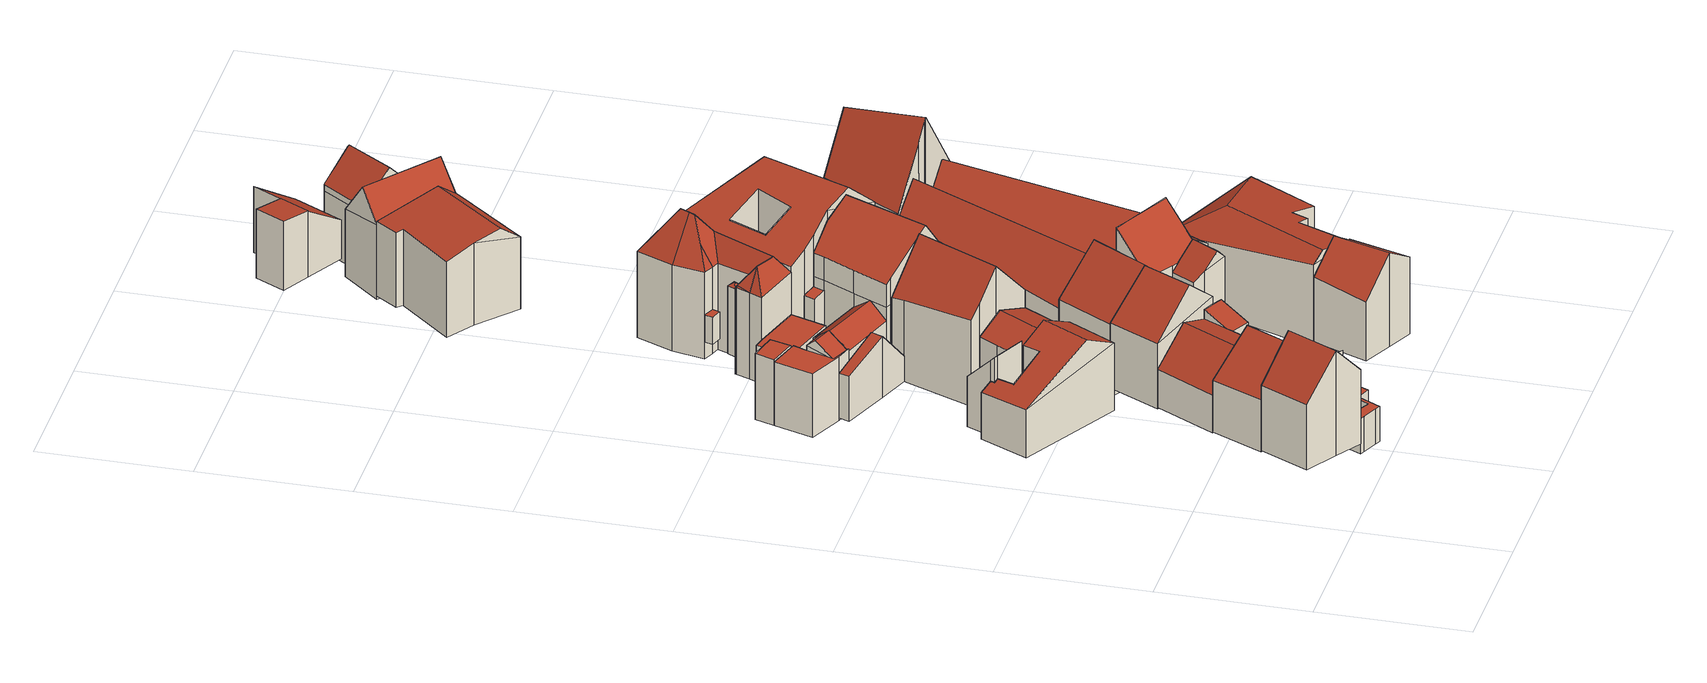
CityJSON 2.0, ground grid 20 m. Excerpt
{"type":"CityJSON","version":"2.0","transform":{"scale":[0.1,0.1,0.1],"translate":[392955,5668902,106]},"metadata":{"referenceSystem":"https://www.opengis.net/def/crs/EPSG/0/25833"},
"CityObjects":{
"building1":{"type":"Building","attributes":{"Dachtyp_tdc":"tdcGableRoof","Gemeindeschluessel":14627140,"Dachneigung":48.98,"QualitaetDacherkennung":59,"Geometrietyp2DReferenz":"3000","function":"31001_9998","roofType":"3100","measuredHeight":14.71},"geometry":[{"type":"MultiSurface","lod":"2","boundaries":[[[0,1,2,3]],[[1,4,5,2]],[[4,6,7,5]],[[6,8,9,7]],[[8,10,11,9]],[[10,12,13,11]],[[12,0,3,13]],[[8,6,4,1]],[[1,0,12,10,8]],[[3,2,5,7,9,11,13]]],"semantics":{"surfaces":[{"type":"WallSurface"},{"type":"RoofSurface"},{"type":"GroundSurface"}],"values":[0,0,0,0,0,0,0,1,1,2]}}]},
"building2":{"type":"Building","attributes":{"Dachtyp_tdc":"tdcPolyFlatRoof","Gemeindeschluessel":14627140,"Dachneigung":0,"QualitaetDacherkennung":14,"Geometrietyp2DReferenz":"3000","function":"31001_9998","roofType":"1000","measuredHeight":4.91},"geometry":[{"type":"MultiSurface","lod":"2","boundaries":[[[14,15,16,17]],[[15,18,19,16]],[[18,20,21,19]],[[20,22,23,21]],[[22,24,25,23]],[[24,26,27,25]],[[26,28,29,27]],[[28,30,31,29]],[[30,32,33,31]],[[32,14,17,33]],[[32,30,28,26,24,22,20,18,15,14]],[[17,16,19,21,23,25,27,29,31,33]]],"semantics":{"surfaces":[{"type":"WallSurface"},{"type":"RoofSurface"},{"type":"GroundSurface"}],"values":[0,0,0,0,0,0,0,0,0,0,1,2]}}]},
"building3":{"type":"Building","attributes":{"Dachtyp_tdc":"tdcGableRoof","Gemeindeschluessel":14627140,"Dachneigung":38.34,"QualitaetDacherkennung":43,"Geometrietyp2DReferenz":"3000","function":"31001_9998","roofType":"3100","measuredHeight":12.17},"geometry":[{"type":"MultiSurface","lod":"2","boundaries":[[[34,35,36,37]],[[35,38,39,36]],[[38,40,41,39]],[[40,42,43,41]],[[42,44,45,43]],[[44,46,47,45]],[[46,48,49,47]],[[48,50,51,49]],[[50,34,37,51]],[[46,44,42,40]],[[40,38,35,34,50,48,46]],[[37,36,39,41,43,45,47,49,51]]],"semantics":{"surfaces":[{"type":"WallSurface"},{"type":"RoofSurface"},{"type":"GroundSurface"}],"values":[0,0,0,0,0,0,0,0,0,1,1,2]}}]},
"building4":{"type":"Building","attributes":{"Dachtyp_tdc":"tdcFreeFormRoof","Gemeindeschluessel":14627140,"Dachneigung":26.35,"QualitaetDacherkennung":47,"Geometrietyp2DReferenz":"3000","function":"31001_9998","roofType":"5000","measuredHeight":12.01},"geometry":[{"type":"MultiSurface","lod":"2","boundaries":[[[52,53,54,55]],[[53,56,57,54]],[[56,58,59,57]],[[58,60,61,59]],[[60,62,63,61]],[[62,64,65,63]],[[64,66,67,65]],[[66,68,69,67]],[[68,70,71,69]],[[70,52,55,71]],[[62,60,72,73]],[[73,72,58,56,53,52,70,68,66,64]],[[64,62,73]],[[60,58,72]],[[55,54,57,59,61,63,65,67,69,71]]],"semantics":{"surfaces":[{"type":"WallSurface"},{"type":"RoofSurface"},{"type":"GroundSurface"}],"values":[0,0,0,0,0,0,0,0,0,0,1,1,0,0,2]}}]},
"building5":{"type":"Building","attributes":{"Dachtyp_tdc":"tdcPolyFlatRoof","Gemeindeschluessel":14627140,"Dachneigung":33.61,"QualitaetDacherkennung":65,"Geometrietyp2DReferenz":"3000","function":"31001_9998","roofType":"2100","measuredHeight":8.53},"geometry":[{"type":"MultiSurface","lod":"2","boundaries":[[[74,75,76,77]],[[75,78,79,76]],[[78,80,81,79]],[[80,82,83,81]],[[82,84,85,83]],[[84,86,87,85]],[[86,88,89,87]],[[88,90,91,89]],[[90,74,77,91]],[[90,88,86,84,82,80,78,75,74]],[[77,76,79,81,83,85,87,89,91]]],"semantics":{"surfaces":[{"type":"WallSurface"},{"type":"RoofSurface"},{"type":"GroundSurface"}],"values":[0,0,0,0,0,0,0,0,0,1,2]}}]},
"building6":{"type":"Building","attributes":{"Gemeindeschluessel":14627140,"Geometrietyp2DReferenz":"3000","function":"31001_9998","roofType":"9999"},"children":["building6-1","building6-2"]},
"building6-1":{"type":"BuildingPart","attributes":{"Dachtyp_tdc":"tdcGableRoof","Dachneigung":42.54,"QualitaetDacherkennung":55,"Geometrietyp2DReferenz":"3000","roofType":"3100","measuredHeight":9.84},"parents":["building6"],"geometry":[{"type":"MultiSurface","lod":"2","boundaries":[[[92,93,94,95]],[[96,97,98,99]],[[97,100,101,98]],[[100,92,95,101]],[[100,102,103,92]],[[104,105,106,103,102,48]],[[97,48,102,100]],[[96,107,104,48,97]],[[92,103,106,93]],[[95,94,99,98,101]],[[99,94,93,96]],[[104,107,105]],[[93,106,105,107,96]]],"semantics":{"surfaces":[{"type":"WallSurface"},{"type":"RoofSurface"},{"type":"GroundSurface"},{"type":"ClosureSurface"}],"values":[0,0,0,0,1,1,0,0,0,2,3,0,3]}}]},
"building6-2":{"type":"BuildingPart","attributes":{"Dachtyp_tdc":"tdcPolyFlatRoof","Dachneigung":19.04,"QualitaetDacherkennung":69,"Geometrietyp2DReferenz":"3000","roofType":"2100","measuredHeight":9.96},"parents":["building6"],"geometry":[{"type":"MultiSurface","lod":"2","boundaries":[[[108,109,110,94,93,106]],[[109,111,112,110]],[[111,113,114,112]],[[113,107,96,99,114]],[[107,113,111,109,108,105]],[[94,110,112,114,99]],[[106,105,108]],[[93,94,99,96]],[[93,96,107,105,106]]],"semantics":{"surfaces":[{"type":"WallSurface"},{"type":"RoofSurface"},{"type":"GroundSurface"},{"type":"ClosureSurface"}],"values":[0,0,0,0,1,2,0,3,3]}}]},
"building7":{"type":"Building","attributes":{"Gemeindeschluessel":14627140,"Geometrietyp2DReferenz":"3000","function":"31001_9998","roofType":"9999"},"children":["building7-1","building7-2"]},
"building7-1":{"type":"BuildingPart","attributes":{"Dachtyp_tdc":"tdcPolyFlatRoof","Dachneigung":44.17,"QualitaetDacherkennung":50,"Geometrietyp2DReferenz":"3000","roofType":"2100","measuredHeight":11.16},"parents":["building7"],"geometry":[{"type":"MultiSurface","lod":"2","boundaries":[[[115,116,117,118,119]],[[116,120,121,117]],[[120,122,123,121]],[[122,124,125,123]],[[124,126,127,125]],[[124,122,120,116,115,128,126]],[[127,118,117,121,123,125]],[[119,128,115]],[[118,127,126,128,119]]],"semantics":{"surfaces":[{"type":"WallSurface"},{"type":"RoofSurface"},{"type":"GroundSurface"},{"type":"ClosureSurface"}],"values":[0,0,0,0,0,1,2,0,3]}}]},
"building7-2":{"type":"BuildingPart","attributes":{"Dachtyp_tdc":"tdcGableRoof","Dachneigung":21.31,"QualitaetDacherkennung":50,"Geometrietyp2DReferenz":"3000","roofType":"3100","measuredHeight":10.65},"parents":["building7"],"geometry":[{"type":"MultiSurface","lod":"2","boundaries":[[[129,130,131,132]],[[130,133,134,131]],[[133,119,118,134]],[[135,136,137,127,126]],[[136,138,139,137]],[[138,140,141,139]],[[140,142,143,141]],[[142,129,132,143]],[[138,136,135,128,119,133,130]],[[130,129,142,140,138]],[[132,131,134,118,127,137,139,141,143]],[[126,128,135]],[[127,118,119,128,126]]],"semantics":{"surfaces":[{"type":"WallSurface"},{"type":"RoofSurface"},{"type":"GroundSurface"},{"type":"ClosureSurface"}],"values":[0,0,0,0,0,0,0,0,1,1,2,0,3]}}]},
"building8":{"type":"Building","attributes":{"Dachtyp_tdc":"tdcGableRoof","Gemeindeschluessel":14627140,"Dachneigung":42.95,"QualitaetDacherkennung":58,"Geometrietyp2DReferenz":"3000","function":"31001_9998","roofType":"3100","measuredHeight":14.76},"geometry":[{"type":"MultiSurface","lod":"2","boundaries":[[[144,145,146,147]],[[145,148,149,146]],[[148,150,151,149]],[[150,144,147,151]],[[148,145,152]],[[144,150,153]],[[145,144,153,152]],[[150,148,152,153]],[[147,146,149,151]]],"semantics":{"surfaces":[{"type":"WallSurface"},{"type":"RoofSurface"},{"type":"GroundSurface"}],"values":[0,0,0,0,0,0,1,1,2]}}]},
"building9":{"type":"Building","attributes":{"Gemeindeschluessel":14627140,"Geometrietyp2DReferenz":"3000","function":"31001_9998","roofType":"9999"},"children":["building9-1","building9-2"]},
"building9-1":{"type":"BuildingPart","attributes":{"Dachtyp_tdc":"tdcGableRoof","Dachneigung":16.77,"QualitaetDacherkennung":7,"Geometrietyp2DReferenz":"3000","roofType":"3100","measuredHeight":8.47},"parents":["building9"],"geometry":[{"type":"MultiSurface","lod":"2","boundaries":[[[154,155,156,157]],[[155,158,159,156]],[[158,160,161,159]],[[160,162,163,161]],[[162,164,165,163]],[[164,166,167,165]],[[162,160,158,155]],[[155,154,166,164,162]],[[157,156,159,161,163,165,167]],[[157,167,166,154]]],"semantics":{"surfaces":[{"type":"WallSurface"},{"type":"RoofSurface"},{"type":"GroundSurface"},{"type":"ClosureSurface"}],"values":[0,0,0,0,0,0,1,1,2,3]}}]},
"building9-2":{"type":"BuildingPart","attributes":{"Dachtyp_tdc":"tdcGableRoof","Dachneigung":45.98,"QualitaetDacherkennung":70,"Geometrietyp2DReferenz":"3000","roofType":"3100","measuredHeight":17.52},"parents":["building9"],"geometry":[{"type":"MultiSurface","lod":"2","boundaries":[[[168,169,170,167,166]],[[169,171,172,170]],[[171,173,174,172]],[[173,175,176,174]],[[175,177,178,176]],[[177,179,180,178]],[[179,181,154,157,180]],[[175,173,171,169]],[[169,168,181,179,177,175]],[[157,167,170,172,174,176,178,180]],[[168,166,154,181]],[[166,167,157,154]]],"semantics":{"surfaces":[{"type":"WallSurface"},{"type":"RoofSurface"},{"type":"GroundSurface"},{"type":"ClosureSurface"}],"values":[0,0,0,0,0,0,0,1,1,2,0,3]}}]},
"building10":{"type":"Building","attributes":{"Dachtyp_tdc":"tdcFreeFormRoof","Gemeindeschluessel":14627140,"Dachneigung":28.39,"QualitaetDacherkennung":21,"Geometrietyp2DReferenz":"3000","function":"31001_9998","roofType":"5000","measuredHeight":9.86},"geometry":[{"type":"MultiSurface","lod":"2","boundaries":[[[182,183,184,185]],[[183,186,187,184]],[[186,188,189,187]],[[188,182,185,189]],[[190,188,186]],[[191,190,186,183]],[[191,183,182]],[[190,191,182,188]],[[185,184,187,189]]],"semantics":{"surfaces":[{"type":"WallSurface"},{"type":"RoofSurface"},{"type":"GroundSurface"}],"values":[0,0,0,0,1,1,1,1,2]}}]},
"building11":{"type":"Building","attributes":{"Gemeindeschluessel":14627140,"Geometrietyp2DReferenz":"3000","function":"31001_9998","roofType":"9999"},"children":["building11-1","building11-2","building11-3","building11-4","building11-5","building11-6"]},
"building11-1":{"type":"BuildingPart","attributes":{"Dachtyp_tdc":"tdcPolyFlatRoof","Dachneigung":0,"QualitaetDacherkennung":34,"Geometrietyp2DReferenz":"3000","roofType":"1000","measuredHeight":8.86},"parents":["building11"],"geometry":[{"type":"MultiSurface","lod":"2","boundaries":[[[192,193,194,195,196]],[[193,197,198,194]],[[197,199,200,198]],[[199,201,202,200]],[[203,204,205,206,207]],[[204,203,208,201,199,197,193,192,209,210]],[[211,195,194,198,200,202,212,206,205]],[[196,213,209,192]],[[196,195,211,213]],[[207,214,208,203]],[[212,202,201,208,214]],[[207,206,212,214]],[[213,210,209]],[[211,205,204,210,213]]],"semantics":{"surfaces":[{"type":"WallSurface"},{"type":"RoofSurface"},{"type":"GroundSurface"},{"type":"ClosureSurface"}],"values":[0,0,0,0,0,1,2,0,3,0,3,3,0,3]}}]},
"building11-2":{"type":"BuildingPart","attributes":{"Dachtyp_tdc":"tdcFreeFormRoof","Dachneigung":29.13,"QualitaetDacherkennung":49,"Geometrietyp2DReferenz":"3000","roofType":"5000","measuredHeight":18.23},"parents":["building11"],"geometry":[{"type":"MultiSurface","lod":"2","boundaries":[[[215,216,217,218]],[[216,219,220,217]],[[219,221,222,220]],[[221,223,224,225,222]],[[226,227,228,229,230]],[[227,231,232,228]],[[231,215,218,232]],[[216,233,234,235]],[[233,236,237,238,239,240,241,234]],[[219,235,234,241,221]],[[221,241,240,223]],[[223,240,239,226]],[[226,239,238,227]],[[227,238,237,231]],[[231,237,236,215]],[[215,236,233,216]],[[216,235,219]],[[218,217,220,222,225,242,229,228,232]],[[230,243,224,223,226]],[[230,229,242,243]],[[242,225,224,243]]],"semantics":{"surfaces":[{"type":"WallSurface"},{"type":"RoofSurface"},{"type":"GroundSurface"},{"type":"ClosureSurface"}],"values":[0,0,0,0,0,0,0,1,1,0,0,0,0,0,0,0,0,2,0,3,3]}}]},
"building11-3":{"type":"BuildingPart","attributes":{"Dachtyp_tdc":"tdcGableRoof","Dachneigung":35.73,"QualitaetDacherkennung":71,"Geometrietyp2DReferenz":"3000","roofType":"3100","measuredHeight":10.56},"parents":["building11"],"geometry":[{"type":"MultiSurface","lod":"2","boundaries":[[[244,245,246,247]],[[245,230,229,246]],[[224,248,194,225]],[[243,230,245,244,249,250,251]],[[251,196,248,224,243]],[[252,247,246,229,242,225,194,195]],[[244,247,252,253,249]],[[249,253,250]],[[242,229,230,243]],[[242,243,224,225]],[[250,196,251]],[[195,194,248,196]],[[252,195,196,253]],[[250,253,196]]],"semantics":{"surfaces":[{"type":"WallSurface"},{"type":"RoofSurface"},{"type":"GroundSurface"},{"type":"ClosureSurface"}],"values":[0,0,0,1,1,2,3,3,3,3,0,3,3,3]}}]},
"building11-4":{"type":"BuildingPart","attributes":{"Dachtyp_tdc":"tdcPolyFlatRoof","Dachneigung":0,"QualitaetDacherkennung":25,"Geometrietyp2DReferenz":"3000","roofType":"1000","measuredHeight":9.24},"parents":["building11"],"geometry":[{"type":"MultiSurface","lod":"2","boundaries":[[[254,255,256,202,201]],[[255,257,258,259,256]],[[257,255,254,260]],[[212,202,256,259]],[[201,208,260,254]],[[202,212,214,208,201]],[[214,258,257,260,208]],[[214,212,259,258]]],"semantics":{"surfaces":[{"type":"WallSurface"},{"type":"RoofSurface"},{"type":"GroundSurface"},{"type":"ClosureSurface"}],"values":[0,0,1,2,0,3,0,3]}}]},
"building11-5":{"type":"BuildingPart","attributes":{"Dachtyp_tdc":"tdcPolyFlatRoof","Dachneigung":0,"QualitaetDacherkennung":33,"Geometrietyp2DReferenz":"3000","roofType":"1000","measuredHeight":7.93},"parents":["building11"],"geometry":[{"type":"MultiSurface","lod":"2","boundaries":[[[261,207,206,262]],[[258,263,264,259]],[[263,265,266,264]],[[265,267,268,266]],[[267,261,262,268]],[[267,265,263,258,214,207,261]],[[262,206,212,259,264,266,268]],[[206,207,214,212]],[[259,212,214,258]]],"semantics":{"surfaces":[{"type":"WallSurface"},{"type":"RoofSurface"},{"type":"GroundSurface"},{"type":"ClosureSurface"}],"values":[0,0,0,0,0,1,2,3,3]}}]},
"building11-6":{"type":"BuildingPart","attributes":{"Dachtyp_tdc":"tdcGableRoof","Dachneigung":35.12,"QualitaetDacherkennung":68,"Geometrietyp2DReferenz":"3000","roofType":"3100","measuredHeight":10.57},"parents":["building11"],"geometry":[{"type":"MultiSurface","lod":"2","boundaries":[[[269,270,244,247,205,204]],[[269,210,213,271]],[[270,269,271,272]],[[213,196,250,272,271]],[[205,247,252,195,211]],[[249,244,270]],[[253,252,247,244,249]],[[196,195,252,253]],[[211,195,196,213]],[[204,210,269]],[[205,211,213,210,204]],[[270,272,250,249]],[[249,250,253]],[[253,250,196]]],"semantics":{"surfaces":[{"type":"WallSurface"},{"type":"RoofSurface"},{"type":"GroundSurface"},{"type":"ClosureSurface"}],"values":[0,0,1,1,2,0,3,3,3,0,3,0,3,3]}}]},
"building12":{"type":"Building","attributes":{"Dachtyp_tdc":"tdcPolyFlatRoof","Gemeindeschluessel":14627140,"Dachneigung":0,"QualitaetDacherkennung":0,"Geometrietyp2DReferenz":"3000","BezugspunktDach":"2000","function":"31001_9998","measuredHeight":3.82},"geometry":[{"type":"MultiSurface","lod":"2","boundaries":[[[273,274,275,276]],[[276,275,277,278]],[[275,274,279,277]],[[274,273,280,279]],[[273,276,278,280]],[[278,277,279,280]]],"semantics":{"surfaces":[{"type":"RoofSurface"},{"type":"WallSurface"},{"type":"GroundSurface"}],"values":[0,1,1,1,1,2]}}]},
"building13":{"type":"Building","attributes":{"Dachtyp_tdc":"tdcPolyFlatRoof","Gemeindeschluessel":14627140,"Dachneigung":0,"QualitaetDacherkennung":0,"Geometrietyp2DReferenz":"3000","BezugspunktDach":"2000","function":"31001_9998","measuredHeight":7.63},"geometry":[{"type":"MultiSurface","lod":"2","boundaries":[[[281,282,283,284]],[[284,283,285,286]],[[283,282,287,285]],[[282,281,288,287]],[[281,284,286,288]],[[286,285,287,288]]],"semantics":{"surfaces":[{"type":"RoofSurface"},{"type":"WallSurface"},{"type":"GroundSurface"}],"values":[0,1,1,1,1,2]}}]},
"building14":{"type":"Building","attributes":{"Dachtyp_tdc":"tdcFreeFormRoof","Gemeindeschluessel":14627140,"Dachneigung":55.1,"QualitaetDacherkennung":20,"Geometrietyp2DReferenz":"3000","function":"31001_9998","roofType":"5000","measuredHeight":17.6},"geometry":[{"type":"MultiSurface","lod":"2","boundaries":[[[289,290,291,292]],[[290,293,294,291]],[[293,295,296,294]],[[295,297,298,296]],[[297,299,300,298]],[[299,301,302,300]],[[301,303,304,302]],[[303,305,306,304]],[[305,307,308,306]],[[307,309,310,308]],[[309,311,312,310]],[[311,313,314,312]],[[313,289,292,314]],[[315,316,317,318,319,313,311]],[[315,311,309]],[[316,315,309,307]],[[320,317,316,307,305]],[[320,305,303]],[[318,317,320,303,301]],[[319,318,301,299]],[[319,321,322]],[[299,321,319]],[[297,321,299]],[[321,297,295]],[[321,295,293]],[[290,321,293]],[[290,322,321]],[[322,290,289]],[[319,322,289,313]],[[292,291,294,296,298,300,302,304,306,308,310,312,314]]],"semantics":{"surfaces":[{"type":"WallSurface"},{"type":"RoofSurface"},{"type":"GroundSurface"}],"values":[0,0,0,0,0,0,0,0,0,0,0,0,0,1,1,1,1,1,1,1,1,1,1,1,1,1,1,1,1,2]}}]},
"building15":{"type":"Building","attributes":{"Gemeindeschluessel":14627140,"Geometrietyp2DReferenz":"3000","function":"31001_9998","roofType":"9999"},"children":["building15-1","building15-2","building15-3","building15-4"]},
"building15-1":{"type":"BuildingPart","attributes":{"Dachtyp_tdc":"tdcGableRoof","Dachneigung":42.3,"QualitaetDacherkennung":65,"Geometrietyp2DReferenz":"3000","roofType":"3100","measuredHeight":15.9},"parents":["building15"],"geometry":[{"type":"MultiSurface","lod":"2","boundaries":[[[323,324,325,326]],[[327,328,329,330]],[[328,331,332,329]],[[331,323,326,332]],[[331,333,334,323]],[[335,336,337,334,333,338]],[[328,338,333,331]],[[327,339,335,338,328]],[[323,334,337,324]],[[326,325,330,329,332]],[[330,325,324,327]],[[335,339,336]],[[324,337,336,339,327]]],"semantics":{"surfaces":[{"type":"WallSurface"},{"type":"RoofSurface"},{"type":"GroundSurface"},{"type":"ClosureSurface"}],"values":[0,0,0,0,1,1,0,0,0,2,3,0,3]}}]},
"building15-2":{"type":"BuildingPart","attributes":{"Dachtyp_tdc":"tdcPolyFlatRoof","Dachneigung":32.29,"QualitaetDacherkennung":51,"Geometrietyp2DReferenz":"3000","roofType":"2100","measuredHeight":11.91},"parents":["building15"],"geometry":[{"type":"MultiSurface","lod":"2","boundaries":[[[340,341,342,343]],[[344,345,346,347]],[[345,348,349,346]],[[348,340,343,349]],[[348,345,344,341,340]],[[343,342,347,346,349]],[[347,342,341,344]]],"semantics":{"surfaces":[{"type":"WallSurface"},{"type":"RoofSurface"},{"type":"GroundSurface"},{"type":"ClosureSurface"}],"values":[0,0,0,0,1,2,3]}}]},
"building15-3":{"type":"BuildingPart","attributes":{"Dachtyp_tdc":"tdcPolyFlatRoof","Dachneigung":43.94,"QualitaetDacherkennung":47,"Geometrietyp2DReferenz":"3000","roofType":"2100","measuredHeight":16.19},"parents":["building15"],"geometry":[{"type":"MultiSurface","lod":"2","boundaries":[[[350,351,352,325,324,337]],[[351,353,344,347,352]],[[354,355,356,342,341]],[[357,339,327,330,358,359]],[[339,357,360,361,355,354,353,351,350,336]],[[325,352,347,342,356,358,330]],[[354,341,344,353]],[[341,342,347,344]],[[359,360,357]],[[358,356,355,361,359]],[[359,361,360]],[[337,336,350]],[[324,325,330,327]],[[324,327,339,336,337]]],"semantics":{"surfaces":[{"type":"WallSurface"},{"type":"RoofSurface"},{"type":"GroundSurface"},{"type":"ClosureSurface"}],"values":[0,0,0,0,1,2,0,3,0,3,3,0,3,3]}}]},
"building15-4":{"type":"BuildingPart","attributes":{"Dachtyp_tdc":"tdcFreeFormRoof","Dachneigung":39.7,"QualitaetDacherkennung":68,"Geometrietyp2DReferenz":"3000","roofType":"5000","measuredHeight":13.04},"parents":["building15"],"geometry":[{"type":"MultiSurface","lod":"2","boundaries":[[[362,363,364,356,355]],[[363,365,366,364]],[[365,367,368,366]],[[367,359,358,368]],[[363,362,369,370]],[[370,369,360,359,367,365]],[[365,363,370]],[[356,364,366,368,358]],[[355,361,362]],[[356,358,359,361,355]],[[369,362,361,360]],[[360,361,359]]],"semantics":{"surfaces":[{"type":"WallSurface"},{"type":"RoofSurface"},{"type":"GroundSurface"},{"type":"ClosureSurface"}],"values":[0,0,0,0,1,1,0,2,0,3,0,3]}}]},
"building16":{"type":"Building","attributes":{"Dachtyp_tdc":"tdcGableRoof","Gemeindeschluessel":14627140,"Dachneigung":47.29,"QualitaetDacherkennung":48,"Geometrietyp2DReferenz":"3000","function":"31001_9998","roofType":"3100","measuredHeight":13.08},"geometry":[{"type":"MultiSurface","lod":"2","boundaries":[[[371,372,373,374]],[[372,375,376,373]],[[375,377,378,376]],[[377,379,380,378]],[[379,381,382,380]],[[381,383,384,382]],[[383,371,374,384]],[[379,377,375,372]],[[372,371,383,381,379]],[[374,373,376,378,380,382,384]]],"semantics":{"surfaces":[{"type":"WallSurface"},{"type":"RoofSurface"},{"type":"GroundSurface"}],"values":[0,0,0,0,0,0,0,1,1,2]}}]},
"building17":{"type":"Building","attributes":{"Dachtyp_tdc":"tdcFreeFormRoof","Gemeindeschluessel":14627140,"Dachneigung":10.95,"QualitaetDacherkennung":23,"Geometrietyp2DReferenz":"3000","function":"31001_9998","roofType":"5000","measuredHeight":12.24},"geometry":[{"type":"MultiSurface","lod":"2","boundaries":[[[385,386,387,388]],[[386,389,390,387]],[[389,391,392,390]],[[391,393,394,392]],[[393,395,396,394]],[[395,397,398,396]],[[397,385,388,398]],[[391,389,399,400]],[[397,395,393,400,399,386,385]],[[389,386,399]],[[393,391,400]],[[388,387,390,392,394,396,398]]],"semantics":{"surfaces":[{"type":"WallSurface"},{"type":"RoofSurface"},{"type":"GroundSurface"}],"values":[0,0,0,0,0,0,0,1,1,0,0,2]}}]},
"building18":{"type":"Building","attributes":{"Dachtyp_tdc":"tdcFreeFormRoof","Gemeindeschluessel":14627140,"Dachneigung":17.39,"QualitaetDacherkennung":18,"Geometrietyp2DReferenz":"3000","function":"31001_9998","roofType":"5000","measuredHeight":19.46},"geometry":[{"type":"MultiSurface","lod":"2","boundaries":[[[401,402,403,404]],[[402,405,406,403]],[[405,407,408,406]],[[407,409,410,408]],[[409,411,412,410]],[[411,413,414,412]],[[415,416,417,418]],[[416,419,420,417]],[[419,421,422,420]],[[421,415,418,422]],[[413,423,424,414]],[[423,401,404,424]],[[425,426,407,405,427]],[[413,428,425,427,402,401,423],[415,421,419,416]],[[409,426,425,428,411]],[[413,411,428]],[[405,402,427]],[[409,407,426]],[[404,403,406,408,410,412,414,424],[418,417,420,422]]],"semantics":{"surfaces":[{"type":"WallSurface"},{"type":"RoofSurface"},{"type":"GroundSurface"}],"values":[0,0,0,0,0,0,0,0,0,0,0,0,1,1,1,0,0,0,2]}}]},
"building19":{"type":"Building","attributes":{"Gemeindeschluessel":14627140,"Geometrietyp2DReferenz":"3000","function":"31001_9998","roofType":"9999"},"children":["building19-1","building19-2"]},
"building19-1":{"type":"BuildingPart","attributes":{"Dachtyp_tdc":"tdcPolyFlatRoof","Dachneigung":32.07,"QualitaetDacherkennung":56,"Geometrietyp2DReferenz":"3000","roofType":"2100","measuredHeight":9.24},"parents":["building19"],"geometry":[{"type":"MultiSurface","lod":"2","boundaries":[[[429,430,431,432]],[[430,433,434,431]],[[433,435,436,434]],[[437,429,432,438]],[[437,435,433,430,429]],[[432,431,434,436,438]],[[438,436,435,437]]],"semantics":{"surfaces":[{"type":"WallSurface"},{"type":"RoofSurface"},{"type":"GroundSurface"},{"type":"ClosureSurface"}],"values":[0,0,0,0,1,2,3]}}]},
"building19-2":{"type":"BuildingPart","attributes":{"Dachtyp_tdc":"tdcPolyFlatRoof","Dachneigung":5.27,"QualitaetDacherkennung":77,"Geometrietyp2DReferenz":"3000","roofType":"2100","measuredHeight":9.76},"parents":["building19"],"geometry":[{"type":"MultiSurface","lod":"2","boundaries":[[[439,440,437,438,441]],[[442,443,444,436,435]],[[443,439,441,444]],[[443,442,440,439]],[[441,438,436,444]],[[435,437,440,442]],[[435,436,438,437]]],"semantics":{"surfaces":[{"type":"WallSurface"},{"type":"RoofSurface"},{"type":"GroundSurface"},{"type":"ClosureSurface"}],"values":[0,0,0,1,2,0,3]}}]},
"building20":{"type":"Building","attributes":{"Gemeindeschluessel":14627140,"Geometrietyp2DReferenz":"3000","function":"31001_9998","roofType":"9999"},"children":["building20-1","building20-2","building20-3","building20-4","building20-5"]},
"building20-1":{"type":"BuildingPart","attributes":{"Dachtyp_tdc":"tdcGableRoof","Dachneigung":47.28,"QualitaetDacherkennung":39,"Geometrietyp2DReferenz":"3000","roofType":"3100","measuredHeight":16},"parents":["building20"],"geometry":[{"type":"MultiSurface","lod":"2","boundaries":[[[445,446,447,448]],[[446,449,450,451,447]],[[452,453,454,455,456]],[[453,457,458,454]],[[457,459,460,458]],[[453,452,449,446,445,461]],[[461,459,457,453]],[[462,448,447,451,455,454,458,460]],[[445,448,462,461]],[[452,456,450,449]],[[456,455,451,450]],[[462,460,459,461]]],"semantics":{"surfaces":[{"type":"WallSurface"},{"type":"RoofSurface"},{"type":"GroundSurface"},{"type":"ClosureSurface"}],"values":[0,0,0,0,0,1,1,2,3,0,3,3]}}]},
"building20-2":{"type":"BuildingPart","attributes":{"Dachtyp_tdc":"tdcFreeFormRoof","Dachneigung":17.37,"QualitaetDacherkennung":15,"Geometrietyp2DReferenz":"3000","roofType":"5000","measuredHeight":5.21},"parents":["building20"],"geometry":[{"type":"MultiSurface","lod":"2","boundaries":[[[450,463,464,451]],[[465,456,455,466]],[[467,456,465]],[[468,467,465,463]],[[468,463,450]],[[467,468,450,456]],[[451,464,466,455]],[[466,464,463,465]],[[451,455,456,450]]],"semantics":{"surfaces":[{"type":"WallSurface"},{"type":"RoofSurface"},{"type":"GroundSurface"},{"type":"ClosureSurface"}],"values":[0,0,0,1,1,1,2,3,3]}}]},
"building20-3":{"type":"BuildingPart","attributes":{"Dachtyp_tdc":"tdcPolyFlatRoof","Dachneigung":50.34,"QualitaetDacherkennung":23,"Geometrietyp2DReferenz":"3000","roofType":"2100","measuredHeight":9.54},"parents":["building20"],"geometry":[{"type":"MultiSurface","lod":"2","boundaries":[[[469,470,465,466,471,472]],[[473,470,469,474]],[[471,466,464]],[[463,465,470,473]],[[463,464,466,465]],[[472,474,469]],[[471,464,463,473,474,472]]],"semantics":{"surfaces":[{"type":"WallSurface"},{"type":"RoofSurface"},{"type":"GroundSurface"},{"type":"ClosureSurface"}],"values":[0,1,2,0,3,0,3]}}]},
"building20-4":{"type":"BuildingPart","attributes":{"Dachtyp_tdc":"tdcFreeFormRoof","Dachneigung":56.85,"QualitaetDacherkennung":3,"Geometrietyp2DReferenz":"3000","roofType":"5000","measuredHeight":22.91},"parents":["building20"],"geometry":[{"type":"MultiSurface","lod":"2","boundaries":[[[475,476,477,460,459]],[[476,478,479,477]],[[478,480,481,479]],[[480,482,483,484,481]],[[485,486,445,448,487,488]],[[489,482,480,478]],[[478,476,475,486,485,489]],[[460,477,479,481,484,490,491,487,448,462]],[[492,493,483,482,489]],[[491,490,493,492]],[[493,490,484,483]],[[485,488,492,489]],[[491,492,488,487]],[[475,459,461,445,486]],[[461,462,448,445]],[[459,460,462,461]]],"semantics":{"surfaces":[{"type":"WallSurface"},{"type":"RoofSurface"},{"type":"GroundSurface"},{"type":"ClosureSurface"}],"values":[0,0,0,0,0,1,1,2,0,3,3,0,3,0,3,3]}}]},
"building20-5":{"type":"BuildingPart","attributes":{"Dachtyp_tdc":"tdcGableRoof","Dachneigung":51.13,"QualitaetDacherkennung":41,"Geometrietyp2DReferenz":"3000","roofType":"3100","measuredHeight":14.98},"parents":["building20"],"geometry":[{"type":"MultiSurface","lod":"2","boundaries":[[[494,495,496,497]],[[495,472,471,496]],[[498,488,487,464,473]],[[483,499,500,484]],[[499,494,497,500]],[[493,492,488,498,474,472,495]],[[495,494,499,483,493]],[[497,496,471,464,487,491,490,484,500]],[[473,474,498]],[[464,471,472,474,473]],[[490,491,492,493]],[[491,487,488,492]],[[483,484,490,493]]],"semantics":{"surfaces":[{"type":"WallSurface"},{"type":"RoofSurface"},{"type":"GroundSurface"},{"type":"ClosureSurface"}],"values":[0,0,0,0,0,1,1,2,0,3,3,3,3]}}]},
"building21":{"type":"Building","attributes":{"Dachtyp_tdc":"tdcGableRoof","Gemeindeschluessel":14627140,"Dachneigung":52.87,"QualitaetDacherkennung":76,"Geometrietyp2DReferenz":"3000","function":"31001_9998","roofType":"3100","measuredHeight":14.4},"geometry":[{"type":"MultiSurface","lod":"2","boundaries":[[[501,502,503,504]],[[502,505,506,503]],[[505,507,508,506]],[[507,501,504,508]],[[505,502,509]],[[501,507,510]],[[502,501,510,509]],[[507,505,509,510]],[[504,503,506,508]]],"semantics":{"surfaces":[{"type":"WallSurface"},{"type":"RoofSurface"},{"type":"GroundSurface"}],"values":[0,0,0,0,0,0,1,1,2]}}]},
"building22":{"type":"Building","attributes":{"Dachtyp_tdc":"tdcFreeFormRoof","Gemeindeschluessel":14627140,"Dachneigung":12.43,"QualitaetDacherkennung":22,"Geometrietyp2DReferenz":"3000","function":"31001_9998","roofType":"5000","measuredHeight":12.91},"geometry":[{"type":"MultiSurface","lod":"2","boundaries":[[[511,512,513,514]],[[512,515,516,513]],[[515,517,518,516]],[[517,519,520,518]],[[519,521,522,520]],[[521,523,524,522]],[[523,525,526,524]],[[525,527,528,526]],[[527,529,530,528]],[[529,511,514,530]],[[531,521,519,532]],[[531,532,517,515,533]],[[525,523,521,531,533,512,511,529,527]],[[515,512,533]],[[519,517,532]],[[514,513,516,518,520,522,524,526,528,530]]],"semantics":{"surfaces":[{"type":"WallSurface"},{"type":"RoofSurface"},{"type":"GroundSurface"}],"values":[0,0,0,0,0,0,0,0,0,0,1,1,1,0,0,2]}}]},
"building23":{"type":"Building","attributes":{"Dachtyp_tdc":"tdcGableRoof","Gemeindeschluessel":14627140,"Dachneigung":45.5,"QualitaetDacherkennung":50,"Geometrietyp2DReferenz":"3000","function":"31001_9998","roofType":"3100","measuredHeight":13.59},"geometry":[{"type":"MultiSurface","lod":"2","boundaries":[[[534,535,536,537]],[[535,538,539,536]],[[538,540,541,539]],[[540,542,543,541]],[[542,534,537,543]],[[544,545,546,534]],[[547,546,545,548,549]],[[538,549,548,540]],[[535,547,549,538]],[[540,548,545,544,542]],[[534,546,547,535]],[[542,544,534]],[[537,536,539,541,543]]],"semantics":{"surfaces":[{"type":"WallSurface"},{"type":"RoofSurface"},{"type":"GroundSurface"}],"values":[0,0,0,0,0,1,1,0,0,0,0,0,2]}}]}
},
"vertices":[
[133,24,156],[98,46,199],[98,46,52],[133,24,52],[56,72,143],[56,72,52],[88,137,143],[88,137,52],[132,114,199],[132,114,52],[169,95,156],[169,95,52],[140,39,156],[140,39,52],
[184,39,87],[168,9,87],[168,9,38],[184,39,38],[160,12,87],[160,12,38],[140,21,87],[140,21,38],[133,24,87],[133,24,38],[140,39,87],[140,39,38],[170,24,87],[170,24,38],[200,79,87],[200,79,38],[220,68,87],[220,68,38],[203,32,87],[203,32,38],
[184,103,116],[177,91,116],[177,91,50],[184,103,50],[169,95,130],[169,95,50],[143,108,172],[143,108,50],[88,137,123],[88,137,50],[121,206,122],[121,206,50],[177,177,172],[177,177,50],[200,165,134],[200,165,50],[212,158,114],[212,158,50],
[57,459,125],[47,436,126],[47,436,48],[57,459,48],[91,415,150],[91,415,48],[102,438,149],[102,438,48],[181,400,143],[181,400,48],[145,335,143],[145,335,48],[8,411,115],[8,411,48],[39,475,113],[39,475,48],[54,467,122],[54,467,48],[52,461,122],[52,461,48],[136,421,168],[102,359,168],
[177,91,128],[184,103,119],[184,103,43],[177,91,43],[196,96,119],[196,96,43],[199,102,115],[199,102,43],[218,92,115],[218,92,43],[223,101,108],[223,101,43],[234,95,108],[234,95,43],[220,68,128],[220,68,43],[200,79,128],[200,79,43],
[165,286,101],[243,247,101],[243,247,48],[165,286,48],[223,208,101],[200,165,101],[200,165,48],[223,208,48],[121,206,101],[121,206,48],[165,183,146],[208,264,146],[223,208,134],[226,214,134],[243,247,134],[223,208,132],
[243,247,147],[258,240,147],[258,240,48],[272,233,147],[272,233,48],[251,194,132],[251,194,48],
[99,439,157],[57,459,157],[57,459,45],[99,439,45],[99,439,133],[52,461,157],[52,461,45],[54,467,151],[54,467,45],[70,500,115],[70,500,45],[121,476,115],[121,476,45],[112,460,133],
[181,400,133],[136,421,152],[136,421,45],[181,400,45],[102,438,134],[102,438,45],[121,476,133],[136,501,133],[136,501,45],[173,485,152],[173,485,45],[218,465,133],[218,465,45],[191,414,132],[191,414,45],
[290,303,158],[258,240,158],[258,240,46],[290,303,46],[165,286,137],[165,286,46],[200,354,137],[200,354,46],[219,259,193],[252,324,193],
[161,602,78],[118,618,127],[118,618,42],[161,602,42],[51,643,105],[51,643,42],[56,657,105],[56,657,42],[125,634,127],[125,634,42],[166,620,81],[166,620,42],[168,619,78],[168,619,42],
[168,619,154],[220,598,217],[220,598,42],[280,574,151],[280,574,42],[218,465,158],[218,465,42],[166,488,217],[166,488,42],[136,501,179],[136,501,42],[122,508,163],[122,508,42],[161,602,156],
[106,799,175],[111,810,175],[111,810,80],[106,799,80],[123,805,175],[123,805,80],[118,794,175],[118,794,80],[115,802,179],[114,802,179],
[77,651,128],[77,650,128],[77,650,39],[77,651,39],[77,651,126],[56,657,128],[56,657,39],[8,678,128],[8,678,39],[25,730,128],[25,730,39],[69,717,128],[62,699,128],[62,699,39],[69,717,39],[69,717,118],[63,719,128],[50,662,128],[52,668,128],[50,662,39],[63,719,39],[50,662,126],[63,719,118],
[250,720,145],[335,682,145],[335,682,39],[250,720,39],[280,574,145],[280,574,39],[166,620,145],[166,620,39],[158,623,145],[158,623,126],[158,623,39],[181,670,145],[202,712,145],[202,712,39],[181,670,39],[181,670,126],[209,727,145],[209,727,39],[283,705,221],[234,593,221],[280,574,155],[250,720,201],[209,727,178],[202,712,178],[181,670,177],[158,623,176],[166,620,181],[169,646,39],[169,646,145],
[91,690,134],[94,699,127],[94,699,39],[91,690,39],[77,650,125],[90,689,135],[86,676,144],[86,676,145],[86,676,39],[86,676,132],
[25,730,131],[34,756,131],[34,756,39],[71,747,131],[71,747,118],[71,747,39],[63,719,131],
[142,695,118],[142,695,39],[75,765,118],[75,765,39],[90,762,118],[90,762,39],[158,742,118],[158,742,39],
[62,699,135],[91,690,135],[58,687,145],[86,677,145],
[143,828,118],[147,838,118],[132,844,118],[128,833,118],[132,844,80],[128,833,80],[147,838,80],[143,828,80],
[179,718,131],[202,712,131],[209,727,131],[185,733,131],[209,727,55],[185,733,55],[202,712,55],[179,718,55],
[90,762,177],[98,779,177],[98,779,56],[90,762,56],[105,797,177],[105,797,56],[106,799,177],[106,799,56],[118,794,177],[118,794,56],[139,785,177],[139,785,56],[158,834,177],[158,834,56],[147,838,177],[147,838,56],[132,844,177],[132,844,56],[141,887,177],[141,887,56],[162,936,177],[162,936,56],[236,909,177],[236,909,56],[158,742,177],[158,742,56],[183,887,232],[178,875,232],[175,867,231],[184,846,206],[148,762,202],[153,855,203],[107,797,180],[116,774,205],
[244,429,135],[334,380,135],[334,380,33],[244,429,33],[308,335,135],[290,303,135],[290,303,33],[308,335,33],[200,354,135],[200,354,33],[254,323,192],[299,399,192],[308,335,154],[315,346,154],[334,380,154],[290,303,154],[308,335,141],
[432,290,127],[398,308,152],[398,308,33],[432,290,33],[414,338,152],[437,326,135],[437,326,33],[414,338,33],[445,323,130],[445,323,33],
[334,380,192],[352,371,192],[352,371,33],[414,338,195],[398,308,162],[388,289,141],[388,289,33],[346,313,141],[346,313,33],[346,313,132],[355,308,141],[365,302,141],
[388,289,152],[369,253,150],[369,253,33],[337,270,144],[337,270,33],[327,281,132],[327,281,33],[378,295,163],[357,259,163],
[469,47,122],[434,63,145],[434,63,14],[469,47,14],[392,82,96],[392,82,14],[422,155,105],[422,155,14],[457,139,145],[457,139,14],[483,127,127],[483,127,14],[485,126,127],[485,126,14],
[113,1225,190],[135,1255,189],[135,1255,85],[113,1225,85],[229,1178,186],[229,1178,85],[147,1078,186],[147,1078,85],[95,1123,200],[95,1123,85],[58,1148,191],[58,1148,85],[120,1218,192],[120,1218,85],[207,1196,207],[125,1097,207],
[185,733,194],[158,742,185],[158,742,34],[185,733,34],[236,909,185],[236,909,34],[408,839,166],[408,839,34],[417,819,165],[417,819,34],[335,682,185],[335,682,34],[250,720,215],[250,720,34],[255,767,211],[284,815,213],[284,815,34],[255,767,34],[232,838,196],[232,838,34],[209,787,195],[209,787,34],[209,727,202],[209,727,34],[337,821,228],[411,831,173],[235,906,188],[289,703,228],
[164,1416,199],[211,1376,161],[211,1376,107],[164,1416,107],[174,1309,162],[174,1309,107],[122,1337,199],[122,1337,107],[143,1377,199],[143,1377,107],
[104,1398,204],[143,1377,200],[104,1398,107],[122,1337,200],[83,1358,204],[83,1358,107],
[429,651,162],[383,529,148],[383,529,17],[429,651,17],[339,442,148],[339,442,62],[339,442,17],[316,390,145],[289,405,177],[289,405,17],[316,390,17],[316,390,62],[244,429,122],[244,429,17],[380,664,139],[380,664,17],[415,654,177],[415,654,17],
[383,427,62],[383,427,17],[352,371,62],[352,371,17],[334,380,69],[351,414,69],
[366,363,113],[352,371,93],[366,363,17],[366,363,107],[383,427,96],[371,381,108],
[380,664,145],[444,773,145],[444,773,17],[492,760,219],[492,760,17],[538,746,145],[538,746,17],[514,628,139],[514,628,134],[514,628,17],[442,647,240],[429,651,220],[442,647,17],[442,647,112],[446,646,246],[485,636,17],[446,646,17],[446,646,117],[485,636,167],
[437,326,134],[410,340,167],[410,340,17],[437,326,17],[383,427,108],[473,429,123],[473,429,17],
[229,1178,182],[135,1255,184],[135,1255,80],[229,1178,80],[179,1305,175],[179,1305,80],[272,1233,173],[272,1233,80],[154,1277,224],[248,1203,224],
[485,126,124],[483,127,124],[483,127,6],[485,126,6],[422,155,122],[422,155,6],[490,341,99],[490,341,6],[509,348,100],[509,348,6],[624,284,114],[624,284,6],[573,192,114],[573,192,6],[537,211,123],[537,211,6],[529,189,122],[529,189,6],[510,196,126],[510,196,6],[514,286,135],[500,344,104],[438,148,135],
[275,1234,157],[204,1289,157],[204,1289,72],[275,1234,72],[245,1348,157],[245,1348,72],[275,1326,157],[275,1326,72],[318,1299,157],[318,1299,72],[318,1299,158],[277,1325,207],[236,1264,207],[204,1289,165],[275,1326,206],[245,1348,166]
]}
